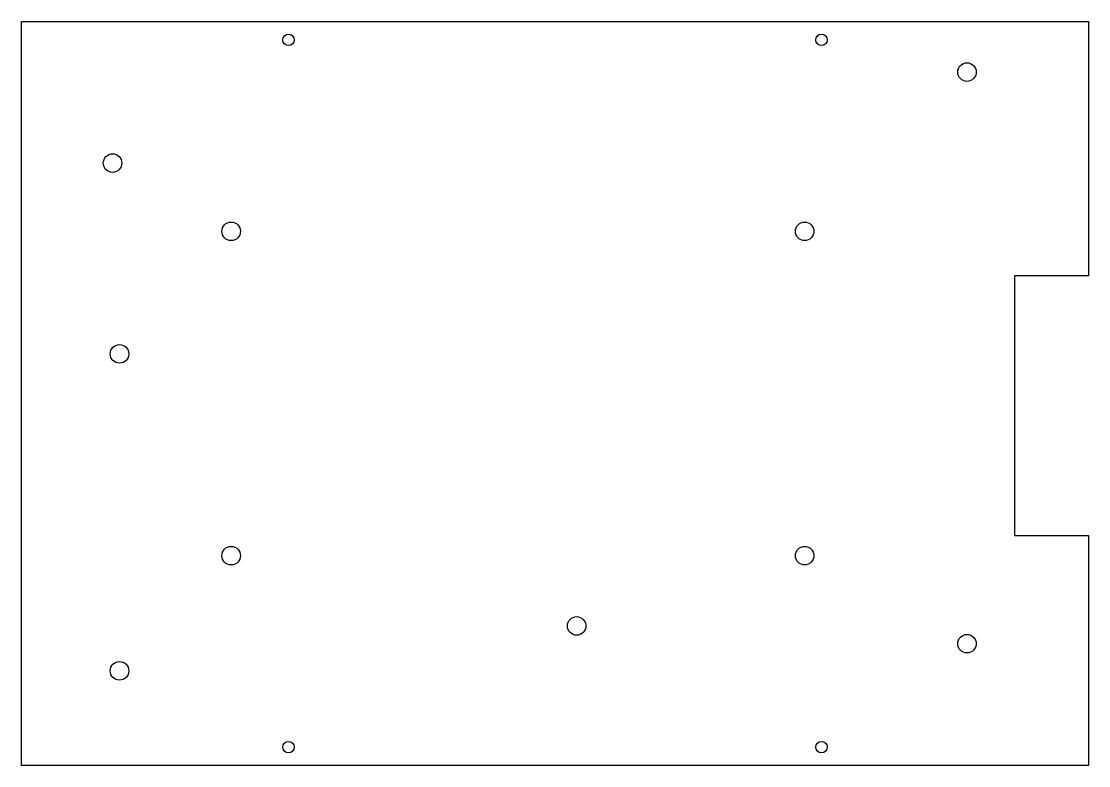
# Model space of a CAD drawing. Header units: millimetres. Extents: x -134 to 154, y -100 to 100.
import ezdxf

# ---------------------------------------------------------------- set-up
doc = ezdxf.new("R2010")
doc.units = ezdxf.units.MM
doc.layers.get('0').update_dxf_attribs({"linetype": 'CONTINUOUS'})

msp = doc.modelspace()

# ---------------------------------------------------------------- linework, layer by layer
msp.add_line((-133.87, 100.26), (133.87, 100.26))
msp.add_lwpolyline([(-133.87, 100.26), (153.87, 100.26), (153.87, 31.74), (133.87, 31.74), (133.87, -38.26), (153.87, -38.26), (153.87, -100.26), (-133.87, -100.26)], close=True)
for centre, radius in [((-61.86, 95.26), 1.55), ((81.86, 95.26), 1.55), ((121.06, 86.59), 2.5), ((-109.28, 62.08), 2.5), ((-77.3, 43.69), 2.5), ((77.3, 43.69), 2.5), ((-107.4, 10.67), 2.5), ((-77.3, -43.69), 2.5), ((77.3, -43.69), 2.5), ((15.83, -62.62), 2.5), ((121.06, -67.41), 2.5), ((-107.4, -74.72), 2.5), ((-61.86, -95.26), 1.55), ((81.86, -95.26), 1.55)]:
    msp.add_circle(centre, radius)

doc.saveas('drawing.dxf')
